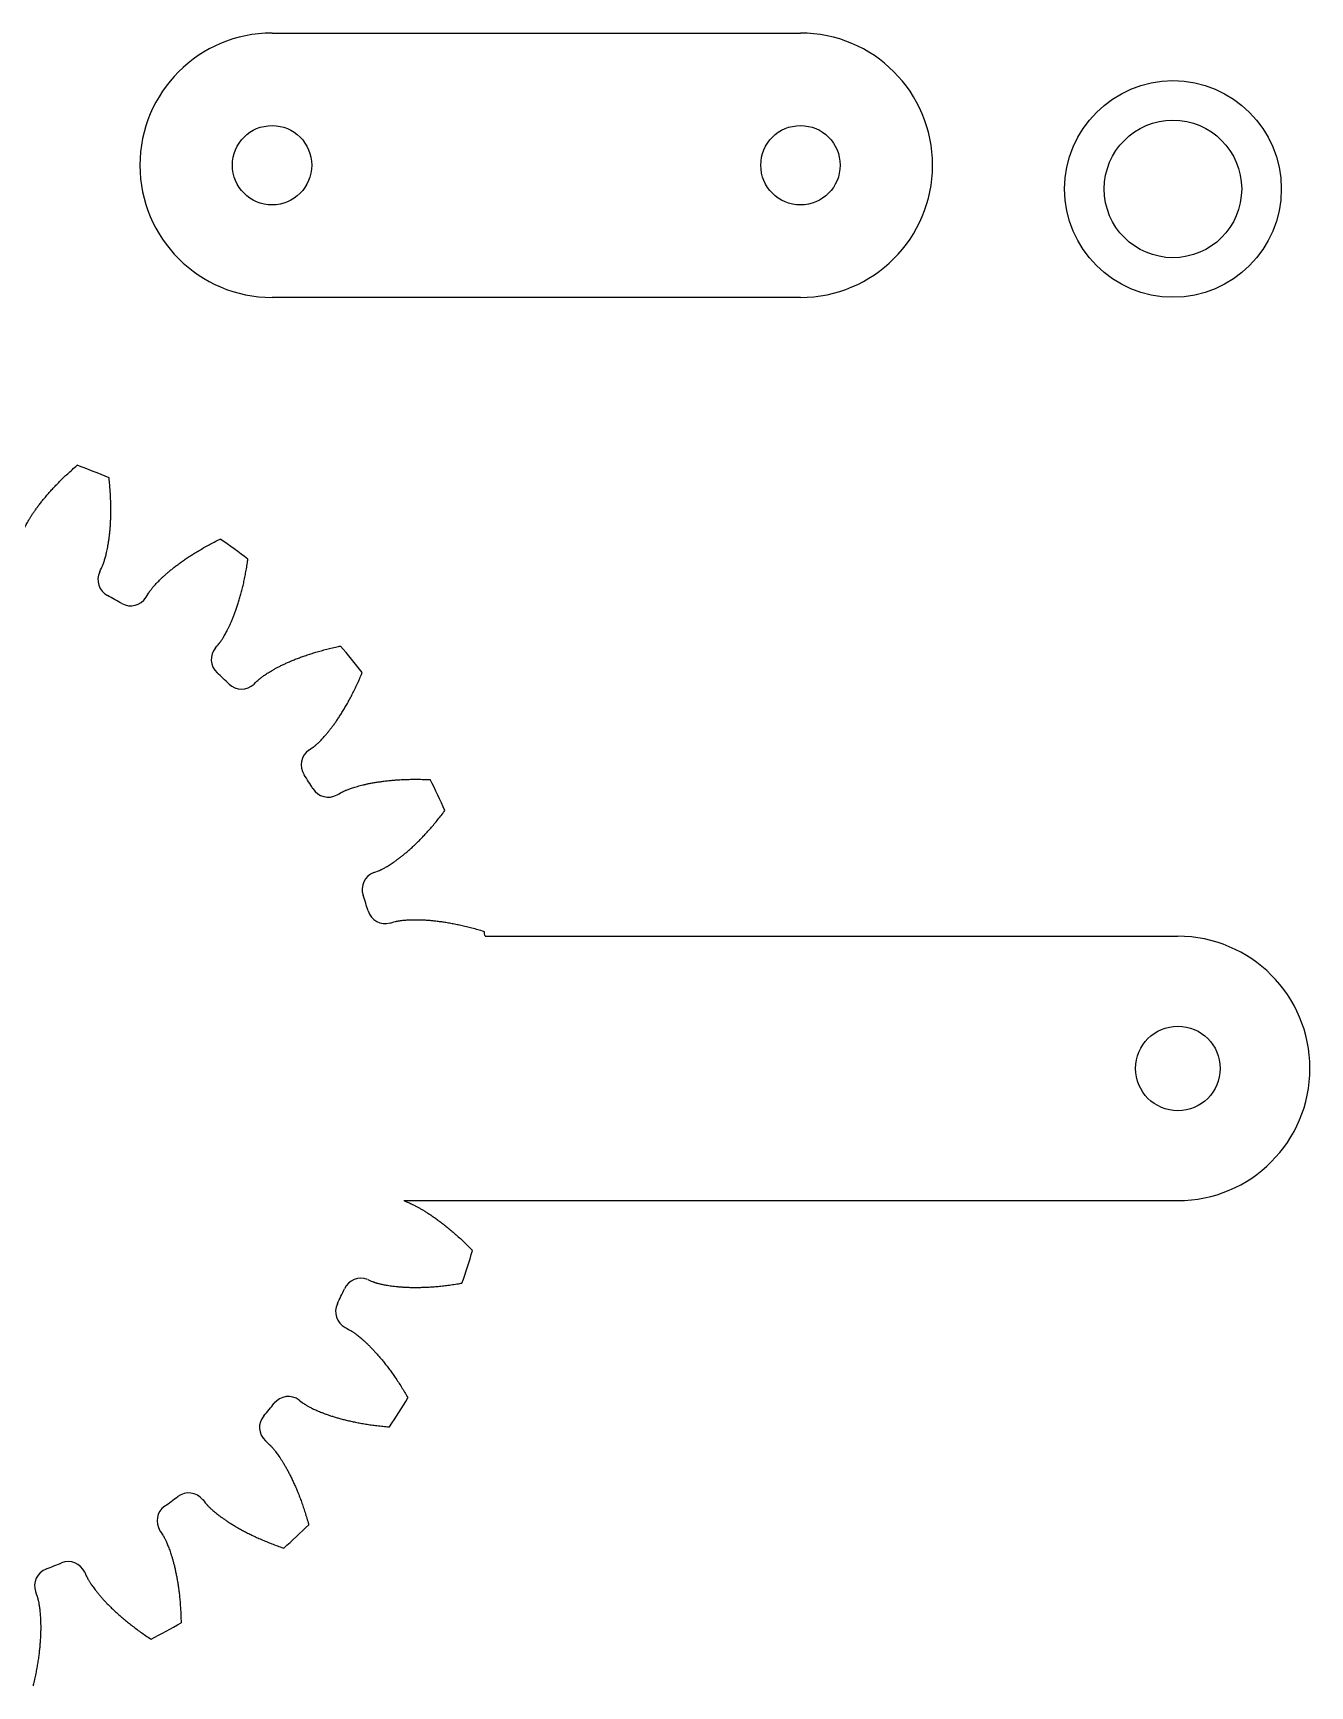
# Model space of a CAD drawing. Extents: x 0.1 to 34, y 0 to 22.
# Drawn here: x 7.729 to 9.632, y 15.941 to 18.404 of the extents above; entities that cross this region are included whole.
import ezdxf

# ---------------------------------------------------------------- set-up
doc = ezdxf.new("R2010")
doc.units = 0
doc.header["$LTSCALE"] = 0.5
doc.header["$MEASUREMENT"] = 0
doc.layers.add('VISIBLE', color=7, linetype='CONTINUOUS')

msp = doc.modelspace()

# ---------------------------------------------------------------- linework, layer by layer
at = {"layer": 'VISIBLE'}
for p, q in [((8.0855, 18.4037), (8.8729, 18.4037)), ((8.0855, 18.01), (8.8729, 18.01)), ((8.403, 17.058), (9.4353, 17.058)), ((8.2818, 16.6643), (9.4353, 16.6643))]:
    msp.add_line(p, q, dxfattribs=at)
for centre, radius in [((9.428, 18.1714), 0.1614), ((9.428, 18.1714), 0.1024), ((8.0855, 18.2068), 0.0591), ((8.8729, 18.2068), 0.0591), ((9.4353, 16.8611), 0.063)]:
    msp.add_circle(centre, radius, dxfattribs=at)
for centre, radius, start, end in [((8.0855, 18.2068), 0.1969, 90, 270), ((8.8729, 18.2068), 0.1969, 270, 90), ((7.4668, 16.8611), 0.9567, 66.8729, 69.9271), ((7.4668, 16.8611), 0.9567, 52.4729, 55.5271), ((7.8527, 17.5893), 0.0268, 153.9539, 242.078), ((7.4668, 16.8611), 0.7972, 60.322, 62.078), ((7.8748, 17.5771), 0.0268, 240.322, 328.4461), ((8.0216, 17.4704), 0.0268, 139.5539, 227.678), ((7.4668, 16.8611), 0.9567, 38.0729, 41.1271), ((7.4668, 16.8611), 0.7972, 45.922, 47.678), ((8.0401, 17.4531), 0.0268, 225.922, 314.0461), ((8.1557, 17.3133), 0.0268, 125.1539, 213.278), ((7.4668, 16.8611), 0.7972, 31.522, 33.278), ((7.4668, 16.8611), 0.9567, 23.6729, 26.7271), ((8.1693, 17.292), 0.0268, 211.522, 299.6461), ((8.2465, 17.1278), 0.0268, 110.7539, 198.878), ((7.4668, 16.8611), 0.7972, 17.122, 18.878), ((8.2544, 17.1037), 0.0268, 197.122, 285.2461), ((7.4668, 16.8611), 0.9567, 11.8741, 12.3271), ((9.4353, 16.8611), 0.1969, 270, 90), ((7.4668, 16.8611), 0.9567, 340.4729, 343.5271), ((8.2177, 16.5217), 0.0268, 67.5539, 155.678), ((7.4668, 16.8611), 0.7972, 333.922, 335.678), ((8.207, 16.4989), 0.0268, 153.922, 242.0461), ((7.4668, 16.8611), 0.7972, 319.522, 321.278), ((8.1097, 16.3456), 0.0268, 53.1539, 141.278), ((7.4668, 16.8611), 0.9567, 326.0729, 329.1271), ((8.0936, 16.3262), 0.0268, 139.522, 227.6461), ((7.9613, 16.2019), 0.0268, 38.7539, 126.878), ((7.9409, 16.1871), 0.0268, 125.122, 213.2461), ((7.4668, 16.8611), 0.7972, 305.122, 306.878), ((7.4668, 16.8611), 0.9567, 311.6729, 314.7271), ((7.7584, 16.0903), 0.0268, 110.722, 198.8461), ((7.4668, 16.8611), 0.7972, 290.722, 292.478), ((7.7819, 16.0996), 0.0268, 24.3539, 112.478), ((7.4668, 16.8611), 0.9567, 297.2729, 300.3271)]:
    msp.add_arc(centre, radius, start, end, dxfattribs=at)
for points, knots in [([(7.7096, 17.6482), (7.711, 17.6527), (7.7122, 17.6567), (7.7124, 17.6571), (7.7127, 17.658), (7.7131, 17.6591), (7.7137, 17.6605), (7.7144, 17.6621), (7.7153, 17.6641), (7.7164, 17.6663), (7.7177, 17.6689), (7.7192, 17.6717), (7.7209, 17.6747), (7.7228, 17.678), (7.725, 17.6816), (7.7274, 17.6854), (7.7301, 17.6894), (7.733, 17.6936), (7.7363, 17.698), (7.7398, 17.7027), (7.7436, 17.7075), (7.7477, 17.7125), (7.7522, 17.7177), (7.757, 17.723), (7.7621, 17.7285), (7.7675, 17.7342), (7.7733, 17.7399), (7.7794, 17.7458), (7.7859, 17.7517), (7.7912, 17.7564), (7.7944, 17.759), (7.7951, 17.7597)], [0.0536912, 0.0536912, 0.0536912, 0.0536912, 0.0905436, 0.1013093, 0.1152077, 0.1316526, 0.1502993, 0.1709141, 0.1933246, 0.2173975, 0.2430249, 0.270118, 0.2986014, 0.3284102, 0.3594881, 0.3917852, 0.4252571, 0.459864, 0.4955697, 0.5323416, 0.5701494, 0.6089657, 0.6487648, 0.6895231, 0.7312184, 0.7738303, 0.8173393, 0.8617274, 0.9069775, 0.9530734, 0.9682173, 0.9682173, 0.9682173, 0.9682173]), ([(7.8286, 17.6011), (7.8306, 17.6053), (7.8325, 17.6091), (7.8326, 17.6095), (7.833, 17.6104), (7.8334, 17.6114), (7.834, 17.6128), (7.8346, 17.6145), (7.8353, 17.6166), (7.836, 17.619), (7.8368, 17.6217), (7.8377, 17.6247), (7.8385, 17.6281), (7.8394, 17.6319), (7.8402, 17.6359), (7.841, 17.6404), (7.8418, 17.6451), (7.8426, 17.6502), (7.8433, 17.6557), (7.8439, 17.6615), (7.8444, 17.6676), (7.8448, 17.6741), (7.8451, 17.6809), (7.8453, 17.6881), (7.8453, 17.6956), (7.8452, 17.7034), (7.8449, 17.7115), (7.8444, 17.72), (7.8438, 17.7288), (7.8431, 17.7358), (7.8427, 17.7399), (7.8425, 17.7409)], [0.0536912, 0.0536912, 0.0536912, 0.0536912, 0.0905436, 0.1013093, 0.1152077, 0.1316526, 0.1502993, 0.1709141, 0.1933246, 0.2173975, 0.2430249, 0.270118, 0.2986014, 0.3284102, 0.3594881, 0.3917852, 0.4252571, 0.459864, 0.4955697, 0.5323416, 0.5701494, 0.6089657, 0.6487648, 0.6895231, 0.7312184, 0.7738303, 0.8173393, 0.8617274, 0.9069775, 0.9530734, 0.9682173, 0.9682173, 0.9682173, 0.9682173]), ([(7.8977, 17.5631), (7.9001, 17.5671), (7.9024, 17.5707), (7.9026, 17.571), (7.9031, 17.5718), (7.9038, 17.5727), (7.9047, 17.5739), (7.9058, 17.5754), (7.9072, 17.5771), (7.9088, 17.579), (7.9107, 17.5811), (7.9128, 17.5834), (7.9152, 17.586), (7.9179, 17.5887), (7.9209, 17.5916), (7.9242, 17.5947), (7.9278, 17.5979), (7.9317, 17.6012), (7.9359, 17.6047), (7.9405, 17.6084), (7.9454, 17.6121), (7.9506, 17.6159), (7.9562, 17.6198), (7.9622, 17.6238), (7.9685, 17.6278), (7.9752, 17.6319), (7.9822, 17.6361), (7.9896, 17.6402), (7.9974, 17.6444), (8.0037, 17.6476), (8.0074, 17.6494), (8.0083, 17.6498)], [0.0536912, 0.0536912, 0.0536912, 0.0536912, 0.0905436, 0.1013093, 0.1152077, 0.1316526, 0.1502993, 0.1709141, 0.1933246, 0.2173975, 0.2430249, 0.270118, 0.2986014, 0.3284102, 0.3594881, 0.3917852, 0.4252571, 0.459864, 0.4955697, 0.5323416, 0.5701494, 0.6089657, 0.6487648, 0.6895231, 0.7312184, 0.7738303, 0.8173393, 0.8617274, 0.9069775, 0.9530734, 0.9682173, 0.9682173, 0.9682173, 0.9682173]), ([(8.0012, 17.4879), (8.0043, 17.4914), (8.007, 17.4947), (8.0073, 17.495), (8.0078, 17.4957), (8.0085, 17.4967), (8.0094, 17.4979), (8.0104, 17.4994), (8.0116, 17.5012), (8.0129, 17.5033), (8.0144, 17.5058), (8.0159, 17.5085), (8.0176, 17.5116), (8.0193, 17.515), (8.0212, 17.5187), (8.0231, 17.5228), (8.025, 17.5272), (8.027, 17.532), (8.029, 17.5371), (8.0311, 17.5426), (8.0331, 17.5484), (8.0351, 17.5545), (8.0371, 17.5611), (8.039, 17.568), (8.0409, 17.5752), (8.0428, 17.5828), (8.0445, 17.5908), (8.0462, 17.5991), (8.0477, 17.6078), (8.0488, 17.6148), (8.0494, 17.6188), (8.0495, 17.6198)], [0.0536912, 0.0536912, 0.0536912, 0.0536912, 0.0905436, 0.1013093, 0.1152077, 0.1316526, 0.1502993, 0.1709141, 0.1933246, 0.2173975, 0.2430249, 0.270118, 0.2986014, 0.3284102, 0.3594881, 0.3917852, 0.4252571, 0.459864, 0.4955697, 0.5323416, 0.5701494, 0.6089657, 0.6487648, 0.6895231, 0.7312184, 0.7738303, 0.8173393, 0.8617274, 0.9069775, 0.9530734, 0.9682173, 0.9682173, 0.9682173, 0.9682173]), ([(8.0587, 17.4338), (8.0621, 17.4371), (8.0652, 17.4401), (8.0655, 17.4403), (8.0662, 17.441), (8.067, 17.4417), (8.0682, 17.4426), (8.0697, 17.4438), (8.0714, 17.445), (8.0734, 17.4465), (8.0758, 17.4481), (8.0784, 17.4498), (8.0814, 17.4517), (8.0847, 17.4536), (8.0883, 17.4557), (8.0922, 17.4579), (8.0965, 17.4601), (8.1011, 17.4624), (8.1061, 17.4647), (8.1114, 17.4671), (8.1171, 17.4695), (8.1232, 17.4719), (8.1295, 17.4743), (8.1363, 17.4766), (8.1434, 17.479), (8.1509, 17.4813), (8.1587, 17.4835), (8.1669, 17.4857), (8.1755, 17.4878), (8.1824, 17.4893), (8.1864, 17.4902), (8.1874, 17.4904)], [0.0536912, 0.0536912, 0.0536912, 0.0536912, 0.0905436, 0.1013093, 0.1152077, 0.1316526, 0.1502993, 0.1709141, 0.1933246, 0.2173975, 0.2430249, 0.270118, 0.2986014, 0.3284102, 0.3594881, 0.3917852, 0.4252571, 0.459864, 0.4955697, 0.5323416, 0.5701494, 0.6089657, 0.6487648, 0.6895231, 0.7312184, 0.7738303, 0.8173393, 0.8617274, 0.9069775, 0.9530734, 0.9682173, 0.9682173, 0.9682173, 0.9682173]), ([(8.1403, 17.3353), (8.1441, 17.338), (8.1476, 17.3404), (8.1479, 17.3407), (8.1487, 17.3413), (8.1495, 17.342), (8.1507, 17.3429), (8.1521, 17.3442), (8.1537, 17.3456), (8.1555, 17.3473), (8.1575, 17.3493), (8.1597, 17.3516), (8.162, 17.3542), (8.1646, 17.357), (8.1673, 17.3602), (8.1701, 17.3637), (8.1731, 17.3675), (8.1762, 17.3716), (8.1795, 17.376), (8.1828, 17.3808), (8.1862, 17.3859), (8.1897, 17.3914), (8.1933, 17.3973), (8.1969, 17.4034), (8.2005, 17.41), (8.2042, 17.4169), (8.2078, 17.4242), (8.2115, 17.4318), (8.2152, 17.4399), (8.218, 17.4463), (8.2195, 17.4501), (8.2199, 17.4511)], [0.0536912, 0.0536912, 0.0536912, 0.0536912, 0.0905436, 0.1013093, 0.1152077, 0.1316526, 0.1502993, 0.1709141, 0.1933246, 0.2173975, 0.2430249, 0.270118, 0.2986014, 0.3284102, 0.3594881, 0.3917852, 0.4252571, 0.459864, 0.4955697, 0.5323416, 0.5701494, 0.6089657, 0.6487648, 0.6895231, 0.7312184, 0.7738303, 0.8173393, 0.8617274, 0.9069775, 0.9530734, 0.9682173, 0.9682173, 0.9682173, 0.9682173]), ([(8.1826, 17.2686), (8.1866, 17.271), (8.1903, 17.2731), (8.1907, 17.2733), (8.1916, 17.2737), (8.1926, 17.2742), (8.1939, 17.2748), (8.1956, 17.2755), (8.1976, 17.2763), (8.2, 17.2772), (8.2026, 17.2782), (8.2056, 17.2792), (8.2089, 17.2803), (8.2126, 17.2814), (8.2166, 17.2825), (8.221, 17.2836), (8.2257, 17.2847), (8.2307, 17.2857), (8.2361, 17.2867), (8.2419, 17.2877), (8.248, 17.2886), (8.2544, 17.2894), (8.2612, 17.2902), (8.2683, 17.2908), (8.2758, 17.2913), (8.2836, 17.2917), (8.2918, 17.2919), (8.3003, 17.292), (8.3091, 17.2919), (8.3161, 17.2916), (8.3202, 17.2914), (8.3213, 17.2914)], [0.0536912, 0.0536912, 0.0536912, 0.0536912, 0.0905436, 0.1013093, 0.1152077, 0.1316526, 0.1502993, 0.1709141, 0.1933246, 0.2173975, 0.2430249, 0.270118, 0.2986014, 0.3284102, 0.3594881, 0.3917852, 0.4252571, 0.459864, 0.4955697, 0.5323416, 0.5701494, 0.6089657, 0.6487648, 0.6895231, 0.7312184, 0.7738303, 0.8173393, 0.8617274, 0.9069775, 0.9530734, 0.9682173, 0.9682173, 0.9682173, 0.9682173]), ([(8.237, 17.1529), (8.2414, 17.1545), (8.2454, 17.156), (8.2458, 17.1562), (8.2467, 17.1566), (8.2477, 17.1571), (8.249, 17.1577), (8.2507, 17.1586), (8.2526, 17.1596), (8.2547, 17.1608), (8.2572, 17.1622), (8.2599, 17.1639), (8.2628, 17.1658), (8.266, 17.1679), (8.2694, 17.1703), (8.273, 17.173), (8.2769, 17.1759), (8.2809, 17.1791), (8.2851, 17.1826), (8.2895, 17.1864), (8.2941, 17.1905), (8.2989, 17.195), (8.3038, 17.1997), (8.3088, 17.2048), (8.3139, 17.2103), (8.3192, 17.2161), (8.3246, 17.2222), (8.33, 17.2287), (8.3356, 17.2356), (8.3399, 17.2411), (8.3424, 17.2444), (8.343, 17.2453)], [0.0536912, 0.0536912, 0.0536912, 0.0536912, 0.0905436, 0.1013093, 0.1152077, 0.1316526, 0.1502993, 0.1709141, 0.1933246, 0.2173975, 0.2430249, 0.270118, 0.2986014, 0.3284102, 0.3594881, 0.3917852, 0.4252571, 0.459864, 0.4955697, 0.5323416, 0.5701494, 0.6089657, 0.6487648, 0.6895231, 0.7312184, 0.7738303, 0.8173393, 0.8617274, 0.9069775, 0.9530734, 0.9682173, 0.9682173, 0.9682173, 0.9682173]), ([(8.2614, 17.0778), (8.2659, 17.0791), (8.27, 17.0802), (8.2705, 17.0803), (8.2714, 17.0805), (8.2725, 17.0807), (8.274, 17.081), (8.2758, 17.0812), (8.2779, 17.0815), (8.2804, 17.0818), (8.2832, 17.0821), (8.2864, 17.0823), (8.2899, 17.0825), (8.2937, 17.0827), (8.2979, 17.0827), (8.3023, 17.0827), (8.3072, 17.0826), (8.3123, 17.0824), (8.3178, 17.082), (8.3236, 17.0816), (8.3297, 17.0809), (8.3362, 17.0801), (8.3429, 17.0791), (8.35, 17.078), (8.3574, 17.0766), (8.365, 17.075), (8.373, 17.0732), (8.3812, 17.0712), (8.3898, 17.0689), (8.3965, 17.0669), (8.4004, 17.0657), (8.4014, 17.0654)], [0.0536912, 0.0536912, 0.0536912, 0.0536912, 0.0905436, 0.1013093, 0.1152077, 0.1316526, 0.1502993, 0.1709141, 0.1933246, 0.2173975, 0.2430249, 0.270118, 0.2986014, 0.3284102, 0.3594881, 0.3917852, 0.4252571, 0.459864, 0.4955697, 0.5323416, 0.5701494, 0.6089657, 0.6487648, 0.6895231, 0.7312184, 0.7738303, 0.8173393, 0.8617274, 0.9069775, 0.9530734, 0.9682173, 0.9682173, 0.9682173, 0.9682173]), ([(8.2818, 16.6643), (8.2824, 16.664), (8.2838, 16.6635), (8.2861, 16.6626), (8.2887, 16.6614), (8.2916, 16.6601), (8.2947, 16.6586), (8.2981, 16.6569), (8.3018, 16.655), (8.3058, 16.6528), (8.3099, 16.6504), (8.3143, 16.6477), (8.319, 16.6447), (8.3238, 16.6415), (8.3289, 16.638), (8.3341, 16.6342), (8.3396, 16.6301), (8.3452, 16.6256), (8.351, 16.6209), (8.357, 16.6158), (8.3631, 16.6104), (8.3693, 16.6046), (8.3757, 16.5985), (8.3806, 16.5935), (8.3835, 16.5906), (8.3842, 16.5898)], [0.1713701, 0.1713701, 0.1713701, 0.1713701, 0.1933246, 0.2173975, 0.2430249, 0.270118, 0.2986014, 0.3284102, 0.3594881, 0.3917852, 0.4252571, 0.459864, 0.4955697, 0.5323416, 0.5701494, 0.6089657, 0.6487648, 0.6895231, 0.7312184, 0.7738303, 0.8173393, 0.8617274, 0.9069775, 0.9530734, 0.9682173, 0.9682173, 0.9682173, 0.9682173]), ([(8.228, 16.5465), (8.2323, 16.5447), (8.2363, 16.5431), (8.2367, 16.543), (8.2375, 16.5427), (8.2386, 16.5423), (8.2401, 16.5419), (8.2418, 16.5413), (8.2439, 16.5408), (8.2463, 16.5402), (8.2491, 16.5396), (8.2522, 16.5389), (8.2556, 16.5383), (8.2594, 16.5377), (8.2635, 16.5371), (8.268, 16.5365), (8.2728, 16.5361), (8.2779, 16.5356), (8.2834, 16.5353), (8.2892, 16.535), (8.2954, 16.5349), (8.3019, 16.5349), (8.3087, 16.535), (8.3159, 16.5353), (8.3233, 16.5357), (8.3311, 16.5363), (8.3393, 16.5371), (8.3477, 16.5381), (8.3564, 16.5394), (8.3634, 16.5405), (8.3674, 16.5412), (8.3685, 16.5413)], [0.0536912, 0.0536912, 0.0536912, 0.0536912, 0.0905436, 0.1013093, 0.1152077, 0.1316526, 0.1502993, 0.1709141, 0.1933246, 0.2173975, 0.2430249, 0.270118, 0.2986014, 0.3284102, 0.3594881, 0.3917852, 0.4252571, 0.459864, 0.4955697, 0.5323416, 0.5701494, 0.6089657, 0.6487648, 0.6895231, 0.7312184, 0.7738303, 0.8173393, 0.8617274, 0.9069775, 0.9530734, 0.9682173, 0.9682173, 0.9682173, 0.9682173]), ([(8.1944, 16.4751), (8.1985, 16.4729), (8.2023, 16.4709), (8.2027, 16.4707), (8.2035, 16.4702), (8.2044, 16.4696), (8.2057, 16.4688), (8.2072, 16.4678), (8.209, 16.4665), (8.211, 16.4651), (8.2132, 16.4633), (8.2157, 16.4613), (8.2184, 16.4591), (8.2212, 16.4566), (8.2243, 16.4538), (8.2276, 16.4507), (8.231, 16.4473), (8.2346, 16.4436), (8.2384, 16.4396), (8.2423, 16.4353), (8.2463, 16.4306), (8.2505, 16.4256), (8.2547, 16.4203), (8.2591, 16.4146), (8.2635, 16.4085), (8.268, 16.4021), (8.2726, 16.3954), (8.2772, 16.3882), (8.2818, 16.3807), (8.2854, 16.3747), (8.2874, 16.3711), (8.2879, 16.3702)], [0.0536912, 0.0536912, 0.0536912, 0.0536912, 0.0905436, 0.1013093, 0.1152077, 0.1316526, 0.1502993, 0.1709141, 0.1933246, 0.2173975, 0.2430249, 0.270118, 0.2986014, 0.3284102, 0.3594881, 0.3917852, 0.4252571, 0.459864, 0.4955697, 0.5323416, 0.5701494, 0.6089657, 0.6487648, 0.6895231, 0.7312184, 0.7738303, 0.8173393, 0.8617274, 0.9069775, 0.9530734, 0.9682173, 0.9682173, 0.9682173, 0.9682173]), ([(8.1258, 16.3671), (8.1296, 16.3643), (8.133, 16.3617), (8.1333, 16.3615), (8.1341, 16.361), (8.1351, 16.3604), (8.1364, 16.3596), (8.1379, 16.3586), (8.1398, 16.3576), (8.142, 16.3564), (8.1445, 16.3551), (8.1474, 16.3537), (8.1506, 16.3523), (8.1541, 16.3507), (8.1579, 16.3491), (8.1621, 16.3475), (8.1666, 16.3458), (8.1715, 16.3441), (8.1767, 16.3424), (8.1823, 16.3408), (8.1882, 16.3391), (8.1945, 16.3375), (8.2012, 16.3359), (8.2082, 16.3344), (8.2155, 16.3329), (8.2232, 16.3316), (8.2313, 16.3303), (8.2397, 16.3292), (8.2485, 16.3282), (8.2555, 16.3276), (8.2596, 16.3272), (8.2606, 16.3272)], [0.0536912, 0.0536912, 0.0536912, 0.0536912, 0.0905436, 0.1013093, 0.1152077, 0.1316526, 0.1502993, 0.1709141, 0.1933246, 0.2173975, 0.2430249, 0.270118, 0.2986014, 0.3284102, 0.3594881, 0.3917852, 0.4252571, 0.459864, 0.4955697, 0.5323416, 0.5701494, 0.6089657, 0.6487648, 0.6895231, 0.7312184, 0.7738303, 0.8173393, 0.8617274, 0.9069775, 0.9530734, 0.9682173, 0.9682173, 0.9682173, 0.9682173]), ([(8.0755, 16.3063), (8.079, 16.3032), (8.0822, 16.3003), (8.0824, 16.3), (8.0831, 16.2993), (8.0839, 16.2985), (8.0849, 16.2974), (8.0861, 16.296), (8.0875, 16.2944), (8.0891, 16.2924), (8.0908, 16.2902), (8.0927, 16.2877), (8.0948, 16.2848), (8.0969, 16.2817), (8.0992, 16.2782), (8.1016, 16.2744), (8.1041, 16.2702), (8.1067, 16.2658), (8.1093, 16.2609), (8.112, 16.2558), (8.1148, 16.2503), (8.1175, 16.2444), (8.1203, 16.2382), (8.1231, 16.2316), (8.1259, 16.2246), (8.1287, 16.2173), (8.1314, 16.2096), (8.1341, 16.2016), (8.1367, 16.1931), (8.1387, 16.1864), (8.1398, 16.1824), (8.14, 16.1814)], [0.0536912, 0.0536912, 0.0536912, 0.0536912, 0.0905436, 0.1013093, 0.1152077, 0.1316526, 0.1502993, 0.1709141, 0.1933246, 0.2173975, 0.2430249, 0.270118, 0.2986014, 0.3284102, 0.3594881, 0.3917852, 0.4252571, 0.459864, 0.4955697, 0.5323416, 0.5701494, 0.6089657, 0.6487648, 0.6895231, 0.7312184, 0.7738303, 0.8173393, 0.8617274, 0.9069775, 0.9530734, 0.9682173, 0.9682173, 0.9682173, 0.9682173]), ([(7.9823, 16.2187), (7.9852, 16.2151), (7.9879, 16.2118), (7.9882, 16.2114), (7.9888, 16.2107), (7.9895, 16.2099), (7.9906, 16.2088), (7.9919, 16.2075), (7.9935, 16.206), (7.9953, 16.2043), (7.9974, 16.2025), (7.9998, 16.2004), (8.0025, 16.1982), (8.0055, 16.1958), (8.0089, 16.1933), (8.0125, 16.1907), (8.0165, 16.188), (8.0208, 16.1851), (8.0254, 16.1822), (8.0304, 16.1792), (8.0357, 16.1761), (8.0414, 16.1729), (8.0475, 16.1698), (8.0539, 16.1665), (8.0606, 16.1633), (8.0678, 16.1601), (8.0753, 16.1569), (8.0831, 16.1537), (8.0914, 16.1506), (8.098, 16.1482), (8.1019, 16.1468), (8.1029, 16.1465)], [0.0536912, 0.0536912, 0.0536912, 0.0536912, 0.0905436, 0.1013093, 0.1152077, 0.1316526, 0.1502993, 0.1709141, 0.1933246, 0.2173975, 0.2430249, 0.270118, 0.2986014, 0.3284102, 0.3594881, 0.3917852, 0.4252571, 0.459864, 0.4955697, 0.5323416, 0.5701494, 0.6089657, 0.6487648, 0.6895231, 0.7312184, 0.7738303, 0.8173393, 0.8617274, 0.9069775, 0.9530734, 0.9682173, 0.9682173, 0.9682173, 0.9682173]), ([(7.9184, 16.1724), (7.921, 16.1684), (7.9233, 16.1649), (7.9236, 16.1645), (7.924, 16.1637), (7.9246, 16.1627), (7.9253, 16.1614), (7.9261, 16.1597), (7.9271, 16.1578), (7.9281, 16.1555), (7.9292, 16.1529), (7.9304, 16.15), (7.9317, 16.1468), (7.933, 16.1432), (7.9344, 16.1392), (7.9357, 16.1349), (7.9371, 16.1303), (7.9385, 16.1253), (7.9399, 16.12), (7.9412, 16.1143), (7.9425, 16.1083), (7.9437, 16.1019), (7.9449, 16.0952), (7.9459, 16.0881), (7.9469, 16.0807), (7.9478, 16.0729), (7.9485, 16.0648), (7.9491, 16.0563), (7.9496, 16.0475), (7.9498, 16.0405), (7.9498, 16.0364), (7.9499, 16.0353)], [0.0536912, 0.0536912, 0.0536912, 0.0536912, 0.0905436, 0.1013093, 0.1152077, 0.1316526, 0.1502993, 0.1709141, 0.1933246, 0.2173975, 0.2430249, 0.270118, 0.2986014, 0.3284102, 0.3594881, 0.3917852, 0.4252571, 0.459864, 0.4955697, 0.5323416, 0.5701494, 0.6089657, 0.6487648, 0.6895231, 0.7312184, 0.7738303, 0.8173393, 0.8617274, 0.9069775, 0.9530734, 0.9682173, 0.9682173, 0.9682173, 0.9682173]), ([(7.8063, 16.1107), (7.8082, 16.1064), (7.81, 16.1026), (7.8102, 16.1022), (7.8106, 16.1014), (7.8112, 16.1004), (7.8119, 16.099), (7.8128, 16.0975), (7.814, 16.0956), (7.8153, 16.0935), (7.8169, 16.0912), (7.8188, 16.0886), (7.8208, 16.0858), (7.8232, 16.0828), (7.8258, 16.0795), (7.8286, 16.0761), (7.8318, 16.0724), (7.8353, 16.0686), (7.839, 16.0646), (7.8431, 16.0604), (7.8475, 16.0561), (7.8522, 16.0516), (7.8573, 16.0471), (7.8627, 16.0424), (7.8684, 16.0376), (7.8745, 16.0327), (7.881, 16.0277), (7.8878, 16.0227), (7.8951, 16.0176), (7.9009, 16.0136), (7.9043, 16.0113), (7.9052, 16.0108)], [0.0536912, 0.0536912, 0.0536912, 0.0536912, 0.0905436, 0.1013093, 0.1152077, 0.1316526, 0.1502993, 0.1709141, 0.1933246, 0.2173975, 0.2430249, 0.270118, 0.2986014, 0.3284102, 0.3594881, 0.3917852, 0.4252571, 0.459864, 0.4955697, 0.5323416, 0.5701494, 0.6089657, 0.6487648, 0.6895231, 0.7312184, 0.7738303, 0.8173393, 0.8617274, 0.9069775, 0.9530734, 0.9682173, 0.9682173, 0.9682173, 0.9682173]), ([(7.733, 16.0817), (7.7345, 16.0772), (7.7359, 16.0732), (7.736, 16.0728), (7.7362, 16.0719), (7.7365, 16.0708), (7.7369, 16.0693), (7.7373, 16.0676), (7.7377, 16.0654), (7.7381, 16.063), (7.7386, 16.0602), (7.739, 16.057), (7.7394, 16.0536), (7.7398, 16.0498), (7.7402, 16.0456), (7.7404, 16.0411), (7.7406, 16.0363), (7.7407, 16.0311), (7.7407, 16.0256), (7.7406, 16.0198), (7.7403, 16.0137), (7.7399, 16.0072), (7.7394, 16.0004), (7.7387, 15.9933), (7.7378, 15.9858), (7.7367, 15.9781), (7.7353, 15.97), (7.7338, 15.9617), (7.7321, 15.953), (7.7305, 15.9461), (7.7296, 15.9421), (7.7293, 15.9412)], [0.0536912, 0.0536912, 0.0536912, 0.0536912, 0.0905436, 0.1013093, 0.1152077, 0.1316526, 0.1502993, 0.1709141, 0.1933246, 0.2173975, 0.2430249, 0.270118, 0.2986014, 0.3284102, 0.3594881, 0.3917852, 0.4252571, 0.459864, 0.4955697, 0.5323416, 0.5701494, 0.6089657, 0.6487648, 0.6895231, 0.7312184, 0.7738303, 0.8173393, 0.8617274, 0.9069775, 0.9530734, 0.9682173, 0.9682173, 0.9682173, 0.9682173])]:
    msp.add_open_spline(points, degree=3, knots=knots, dxfattribs=at)

doc.saveas('drawing.dxf')
